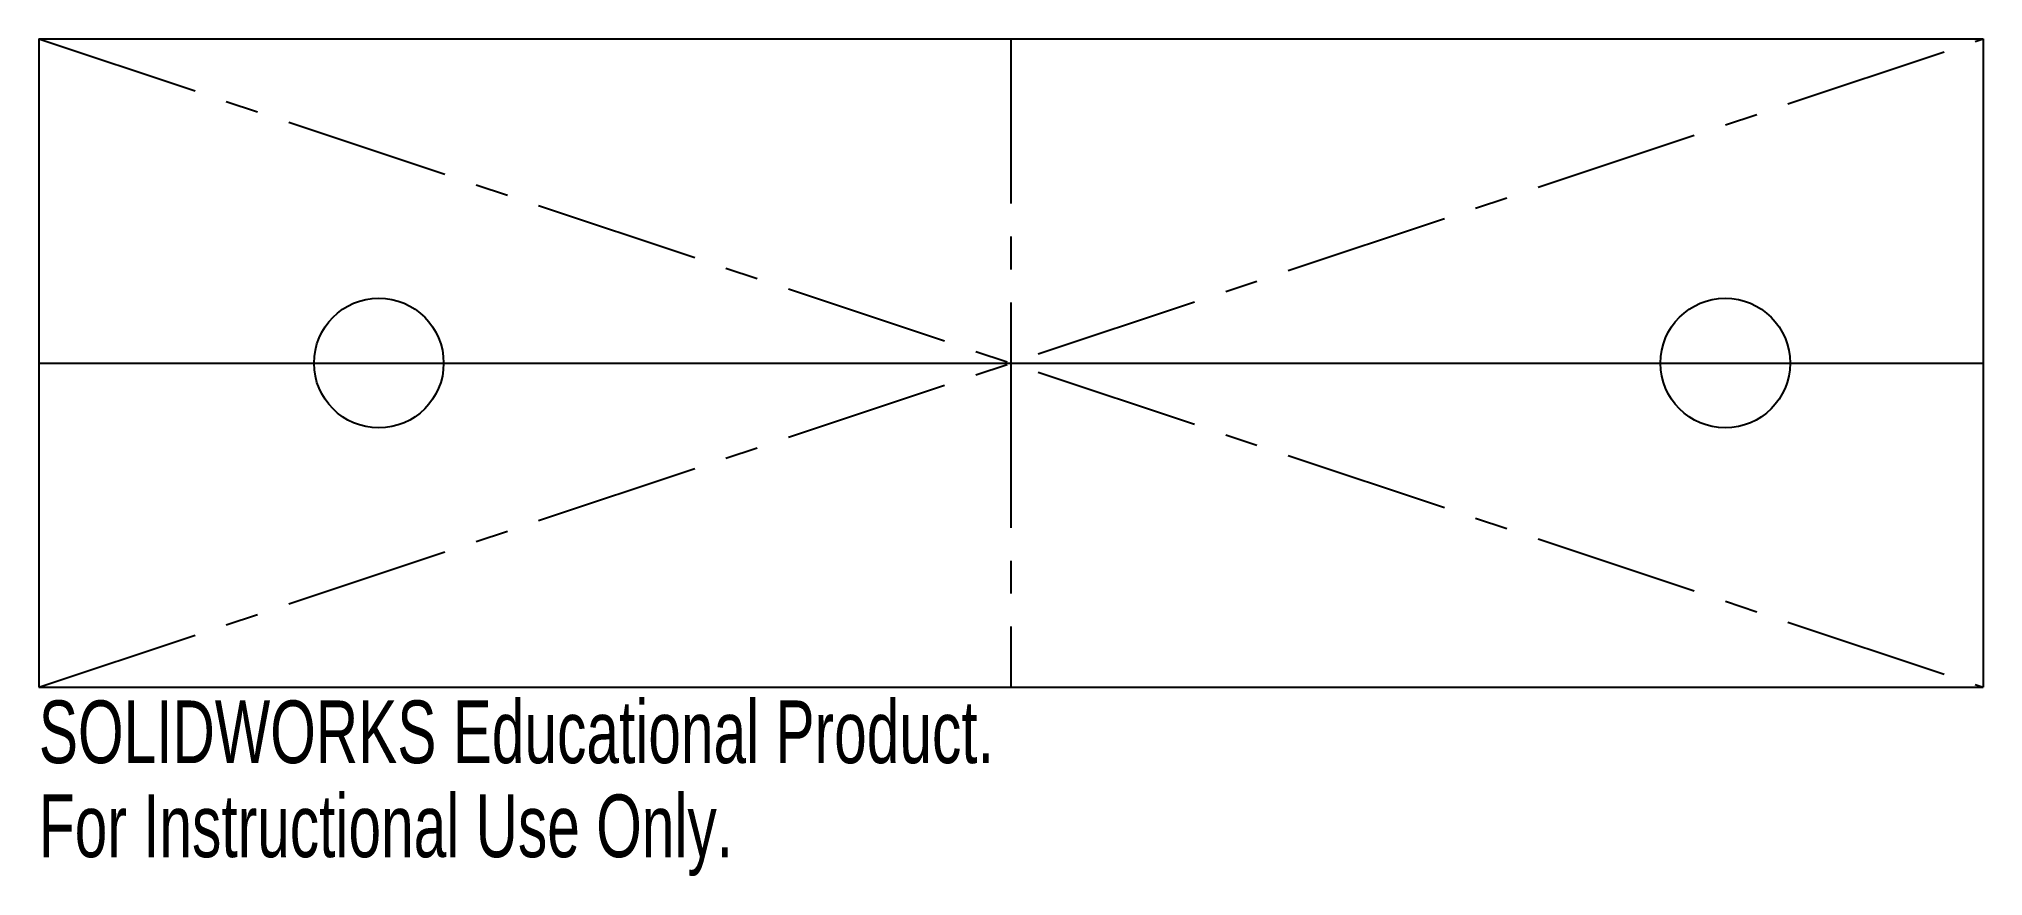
# Model space of a CAD drawing. Header units: millimetres. Extents: x -104 to 46, y -11 to 53.
import ezdxf

# ---------------------------------------------------------------- set-up
doc = ezdxf.new("R2010")
doc.units = ezdxf.units.MM
doc.header["$PDSIZE"] = -1
doc.linetypes.add('CENTERX2', pattern=[20.32, 12.7, -2.54, 2.54, -2.54])
doc.styles.add('SLDTEXTSTYLE0', font='TXT', dxfattribs={"width": 0.7})

msp = doc.modelspace()

# ---------------------------------------------------------------- linework, layer by layer
at = {"color": 7, "linetype": 'Continuous'}
for p, q in [((-104.21, 53.13), (45.79, 53.13)), ((-104.21, 53.13), (-104.21, 3.13)), ((45.79, 53.13), (45.79, 3.13)), ((-104.21, 28.13), (45.79, 28.13)), ((-104.21, 3.13), (45.79, 3.13))]:
    msp.add_line(p, q, dxfattribs=at)
at = {"color": 7, "linetype": 'CENTERX2'}
for p, q in [((-104.21, 53.13), (45.79, 3.13)), ((-104.21, 3.13), (45.79, 53.13)), ((-29.21, 53.13), (-29.21, 28.13)), ((-29.21, 28.13), (-29.21, 3.13))]:
    msp.add_line(p, q, dxfattribs=at)
at = {"color": 7, "linetype": 'Continuous'}
for centre in [(-77.98, 28.13), (25.9, 28.13)]:
    msp.add_circle(centre, 5, dxfattribs=at)
msp.add_point((-29.21, 28.13), dxfattribs=at)
msp.add_point((-29.21, 28.13), dxfattribs=at)

# ---------------------------------------------------------------- texts
at = {"color": 7, "linetype": 'Continuous', "char_height": 4.8336, "attachment_point": 1, "style": 'SLDTEXTSTYLE0'}
for s, insert in [('SOLIDWORKS Educational Product.', (-104.21, 2.11)), ('For Instructional Use Only.', (-104.21, -5.14))]:
    msp.add_mtext(s, dxfattribs=dict(at, insert=insert))

doc.saveas('drawing.dxf')
